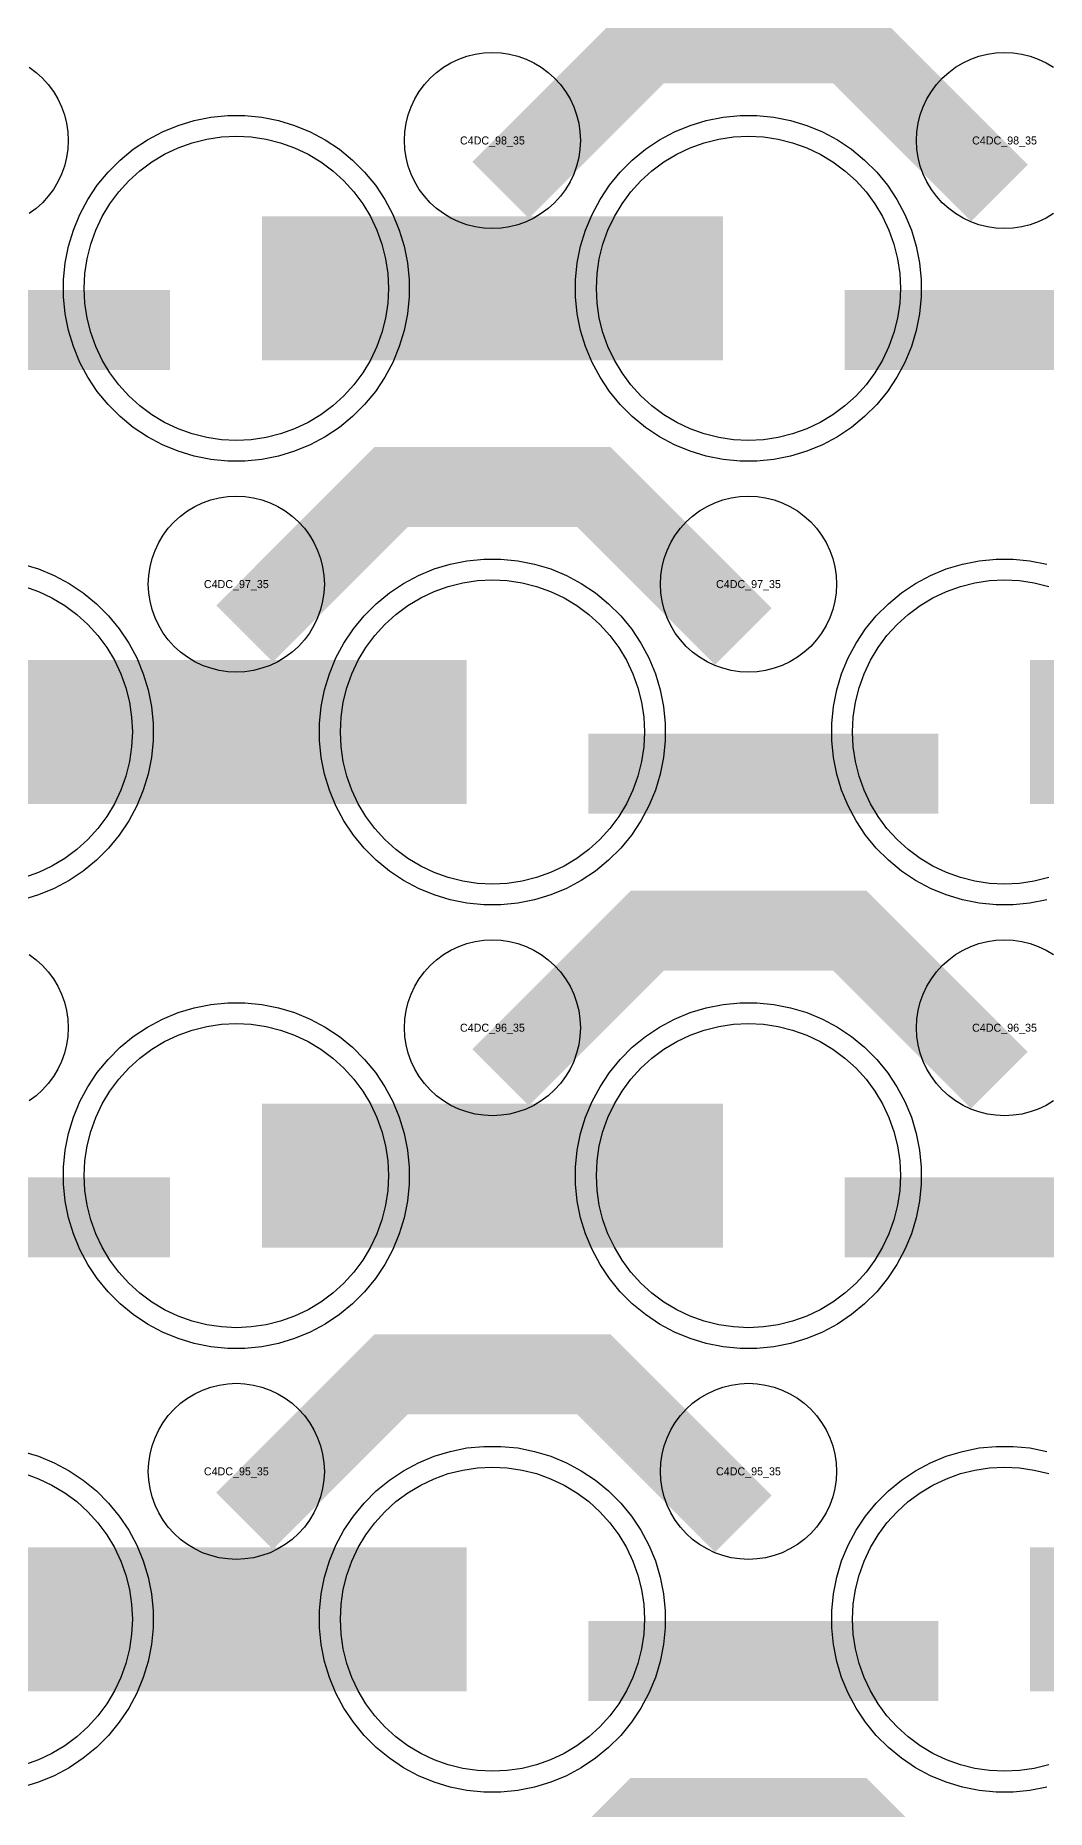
# Model space of a CAD drawing. Extents: x -11880 to 11880, y -14992 to 14992.
# Drawn here: x -863 to -547, y -1735 to -1181 of the extents above; entities that cross this region are included whole.
import ezdxf
from ezdxf.enums import TextEntityAlignment as Align

# ---------------------------------------------------------------- set-up
doc = ezdxf.new("R2010")
doc.units = 0
doc.header["$MEASUREMENT"] = 0
for name, color, linetype in [('GDS_775_DT_237', 138, 'CONTINUOUS'), ('RDL1_FS', 34, 'CONTINUOUS'), ('RDL_BS', 160, 'CONTINUOUS')]:
    doc.layers.add(name, color=color, linetype=linetype)

msp = doc.modelspace()

# ---------------------------------------------------------------- linework, layer by layer
at = {"layer": 'RDL1_FS'}
for points in [[(-800, -1307.794), (-804.657, -1307.565), (-809.268, -1306.881), (-813.791, -1305.749), (-818.181, -1304.177), (-822.395, -1302.185), (-826.395, -1299.787), (-830.14, -1297.009), (-833.594, -1293.879), (-836.724, -1290.425), (-839.502, -1286.68), (-841.9, -1282.68), (-843.892, -1278.466), (-845.464, -1274.076), (-846.596, -1269.553), (-847.28, -1264.942), (-847.509, -1260.285), (-847.28, -1255.628), (-846.596, -1251.017), (-845.464, -1246.494), (-843.892, -1242.104), (-841.9, -1237.89), (-839.502, -1233.89), (-836.724, -1230.145), (-833.594, -1226.691), (-830.14, -1223.561), (-826.395, -1220.783), (-822.395, -1218.385), (-818.181, -1216.393), (-813.791, -1214.821), (-809.268, -1213.689), (-804.657, -1213.005), (-800, -1212.776), (-795.343, -1213.005), (-790.732, -1213.689), (-786.209, -1214.821), (-781.819, -1216.393), (-777.605, -1218.385), (-773.605, -1220.783), (-769.86, -1223.561), (-766.406, -1226.691), (-763.276, -1230.145), (-760.498, -1233.89), (-758.1, -1237.89), (-756.108, -1242.104), (-754.536, -1246.494), (-753.404, -1251.017), (-752.72, -1255.628), (-752.491, -1260.285), (-752.72, -1264.942), (-753.404, -1269.553), (-754.536, -1274.076), (-756.108, -1278.466), (-758.1, -1282.68), (-760.498, -1286.68), (-763.276, -1290.425), (-766.406, -1293.879), (-769.86, -1297.009), (-773.605, -1299.787), (-777.605, -1302.185), (-781.819, -1304.177), (-786.209, -1305.749), (-790.732, -1306.881), (-795.343, -1307.565)], [(-640, -1307.794), (-644.657, -1307.565), (-649.268, -1306.881), (-653.791, -1305.749), (-658.181, -1304.177), (-662.395, -1302.185), (-666.395, -1299.787), (-670.14, -1297.009), (-673.594, -1293.879), (-676.724, -1290.425), (-679.502, -1286.68), (-681.9, -1282.68), (-683.892, -1278.466), (-685.464, -1274.076), (-686.596, -1269.553), (-687.28, -1264.942), (-687.509, -1260.285), (-687.28, -1255.628), (-686.596, -1251.017), (-685.464, -1246.494), (-683.892, -1242.104), (-681.9, -1237.89), (-679.502, -1233.89), (-676.724, -1230.145), (-673.594, -1226.691), (-670.14, -1223.561), (-666.395, -1220.783), (-662.395, -1218.385), (-658.181, -1216.393), (-653.791, -1214.821), (-649.268, -1213.689), (-644.657, -1213.005), (-640, -1212.776), (-635.343, -1213.005), (-630.732, -1213.689), (-626.209, -1214.821), (-621.819, -1216.393), (-617.605, -1218.385), (-613.605, -1220.783), (-609.86, -1223.561), (-606.406, -1226.691), (-603.276, -1230.145), (-600.498, -1233.89), (-598.1, -1237.89), (-596.108, -1242.104), (-594.536, -1246.494), (-593.404, -1251.017), (-592.72, -1255.628), (-592.491, -1260.285), (-592.72, -1264.942), (-593.404, -1269.553), (-594.536, -1274.076), (-596.108, -1278.466), (-598.1, -1282.68), (-600.498, -1286.68), (-603.276, -1290.425), (-606.406, -1293.879), (-609.86, -1297.009), (-613.605, -1299.787), (-617.605, -1302.185), (-621.819, -1304.177), (-626.209, -1305.749), (-630.732, -1306.881), (-635.343, -1307.565)], [(-720, -1446.359), (-724.657, -1446.13), (-729.268, -1445.446), (-733.791, -1444.314), (-738.181, -1442.742), (-742.395, -1440.75), (-746.395, -1438.352), (-750.14, -1435.574), (-753.594, -1432.444), (-756.724, -1428.99), (-759.502, -1425.245), (-761.9, -1421.245), (-763.892, -1417.031), (-765.464, -1412.641), (-766.596, -1408.118), (-767.28, -1403.507), (-767.509, -1398.85), (-767.28, -1394.193), (-766.596, -1389.582), (-765.464, -1385.059), (-763.892, -1380.669), (-761.9, -1376.455), (-759.502, -1372.455), (-756.724, -1368.71), (-753.594, -1365.256), (-750.14, -1362.126), (-746.395, -1359.348), (-742.395, -1356.95), (-738.181, -1354.958), (-733.791, -1353.386), (-729.268, -1352.254), (-724.657, -1351.57), (-720, -1351.341), (-715.343, -1351.57), (-710.732, -1352.254), (-706.209, -1353.386), (-701.819, -1354.958), (-697.605, -1356.95), (-693.605, -1359.348), (-689.86, -1362.126), (-686.406, -1365.256), (-683.276, -1368.71), (-680.498, -1372.455), (-678.1, -1376.455), (-676.108, -1380.669), (-674.536, -1385.059), (-673.404, -1389.582), (-672.72, -1394.193), (-672.491, -1398.85), (-672.72, -1403.507), (-673.404, -1408.118), (-674.536, -1412.641), (-676.108, -1417.031), (-678.1, -1421.245), (-680.498, -1425.245), (-683.276, -1428.99), (-686.406, -1432.444), (-689.86, -1435.574), (-693.605, -1438.352), (-697.605, -1440.75), (-701.819, -1442.742), (-706.209, -1444.314), (-710.732, -1445.446), (-715.343, -1446.13)], [(-800, -1584.924), (-804.657, -1584.695), (-809.268, -1584.011), (-813.791, -1582.879), (-818.181, -1581.307), (-822.395, -1579.315), (-826.395, -1576.917), (-830.14, -1574.139), (-833.594, -1571.009), (-836.724, -1567.555), (-839.502, -1563.81), (-841.9, -1559.81), (-843.892, -1555.596), (-845.464, -1551.206), (-846.596, -1546.683), (-847.28, -1542.072), (-847.509, -1537.415), (-847.28, -1532.758), (-846.596, -1528.147), (-845.464, -1523.624), (-843.892, -1519.234), (-841.9, -1515.02), (-839.502, -1511.02), (-836.724, -1507.275), (-833.594, -1503.821), (-830.14, -1500.691), (-826.395, -1497.913), (-822.395, -1495.515), (-818.181, -1493.523), (-813.791, -1491.951), (-809.268, -1490.819), (-804.657, -1490.135), (-800, -1489.906), (-795.343, -1490.135), (-790.732, -1490.819), (-786.209, -1491.951), (-781.819, -1493.523), (-777.605, -1495.515), (-773.605, -1497.913), (-769.86, -1500.691), (-766.406, -1503.821), (-763.276, -1507.275), (-760.498, -1511.02), (-758.1, -1515.02), (-756.108, -1519.234), (-754.536, -1523.624), (-753.404, -1528.147), (-752.72, -1532.758), (-752.491, -1537.415), (-752.72, -1542.072), (-753.404, -1546.683), (-754.536, -1551.206), (-756.108, -1555.596), (-758.1, -1559.81), (-760.498, -1563.81), (-763.276, -1567.555), (-766.406, -1571.009), (-769.86, -1574.139), (-773.605, -1576.917), (-777.605, -1579.315), (-781.819, -1581.307), (-786.209, -1582.879), (-790.732, -1584.011), (-795.343, -1584.695)], [(-640, -1584.924), (-644.657, -1584.695), (-649.268, -1584.011), (-653.791, -1582.879), (-658.181, -1581.307), (-662.395, -1579.315), (-666.395, -1576.917), (-670.14, -1574.139), (-673.594, -1571.009), (-676.724, -1567.555), (-679.502, -1563.81), (-681.9, -1559.81), (-683.892, -1555.596), (-685.464, -1551.206), (-686.596, -1546.683), (-687.28, -1542.072), (-687.509, -1537.415), (-687.28, -1532.758), (-686.596, -1528.147), (-685.464, -1523.624), (-683.892, -1519.234), (-681.9, -1515.02), (-679.502, -1511.02), (-676.724, -1507.275), (-673.594, -1503.821), (-670.14, -1500.691), (-666.395, -1497.913), (-662.395, -1495.515), (-658.181, -1493.523), (-653.791, -1491.951), (-649.268, -1490.819), (-644.657, -1490.135), (-640, -1489.906), (-635.343, -1490.135), (-630.732, -1490.819), (-626.209, -1491.951), (-621.819, -1493.523), (-617.605, -1495.515), (-613.605, -1497.913), (-609.86, -1500.691), (-606.406, -1503.821), (-603.276, -1507.275), (-600.498, -1511.02), (-598.1, -1515.02), (-596.108, -1519.234), (-594.536, -1523.624), (-593.404, -1528.147), (-592.72, -1532.758), (-592.491, -1537.415), (-592.72, -1542.072), (-593.404, -1546.683), (-594.536, -1551.206), (-596.108, -1555.596), (-598.1, -1559.81), (-600.498, -1563.81), (-603.276, -1567.555), (-606.406, -1571.009), (-609.86, -1574.139), (-613.605, -1576.917), (-617.605, -1579.315), (-621.819, -1581.307), (-626.209, -1582.879), (-630.732, -1584.011), (-635.343, -1584.695)], [(-720, -1723.489), (-724.657, -1723.26), (-729.268, -1722.576), (-733.791, -1721.444), (-738.181, -1719.872), (-742.395, -1717.88), (-746.395, -1715.482), (-750.14, -1712.704), (-753.594, -1709.574), (-756.724, -1706.12), (-759.502, -1702.375), (-761.9, -1698.375), (-763.892, -1694.161), (-765.464, -1689.771), (-766.596, -1685.248), (-767.28, -1680.637), (-767.509, -1675.98), (-767.28, -1671.323), (-766.596, -1666.712), (-765.464, -1662.189), (-763.892, -1657.799), (-761.9, -1653.585), (-759.502, -1649.585), (-756.724, -1645.84), (-753.594, -1642.386), (-750.14, -1639.256), (-746.395, -1636.478), (-742.395, -1634.08), (-738.181, -1632.088), (-733.791, -1630.516), (-729.268, -1629.384), (-724.657, -1628.7), (-720, -1628.471), (-715.343, -1628.7), (-710.732, -1629.384), (-706.209, -1630.516), (-701.819, -1632.088), (-697.605, -1634.08), (-693.605, -1636.478), (-689.86, -1639.256), (-686.406, -1642.386), (-683.276, -1645.84), (-680.498, -1649.585), (-678.1, -1653.585), (-676.108, -1657.799), (-674.536, -1662.189), (-673.404, -1666.712), (-672.72, -1671.323), (-672.491, -1675.98), (-672.72, -1680.637), (-673.404, -1685.248), (-674.536, -1689.771), (-676.108, -1694.161), (-678.1, -1698.375), (-680.498, -1702.375), (-683.276, -1706.12), (-686.406, -1709.574), (-689.86, -1712.704), (-693.605, -1715.482), (-697.605, -1717.88), (-701.819, -1719.872), (-706.209, -1721.444), (-710.732, -1722.576), (-715.343, -1723.26)]]:
    msp.add_lwpolyline(points, close=True, dxfattribs=at)
for points in [[(-791.998, -1260.285, 45, 45, 0), (-719.998, -1260.285, 45, 45, 0)], [(-719.998, -1260.285, 45, 45, 0), (-647.998, -1260.285, 45, 45, 0)], [(-871.998, -1398.85, 45, 45, 0), (-799.998, -1398.85, 45, 45, 0)], [(-799.998, -1398.85, 45, 45, 0), (-727.998, -1398.85, 45, 45, 0)], [(-551.998, -1398.85, 45, 45, 0), (-479.998, -1398.85, 45, 45, 0)], [(-791.998, -1537.415, 45, 45, 0), (-719.998, -1537.415, 45, 45, 0)], [(-719.998, -1537.415, 45, 45, 0), (-647.998, -1537.415, 45, 45, 0)], [(-871.998, -1675.98, 45, 45, 0), (-799.998, -1675.98, 45, 45, 0)], [(-799.998, -1675.98, 45, 45, 0), (-727.998, -1675.98, 45, 45, 0)], [(-551.998, -1675.98, 45, 45, 0), (-479.998, -1675.98, 45, 45, 0)]]:
    msp.add_lwpolyline(points, format="xyseb", dxfattribs=at)
for points in [[(-546.209, -1444.314), (-550.732, -1445.446), (-555.343, -1446.13), (-560, -1446.359), (-564.657, -1446.13), (-569.268, -1445.446), (-573.791, -1444.314), (-578.181, -1442.742), (-582.395, -1440.75), (-586.395, -1438.352), (-590.14, -1435.574), (-593.594, -1432.444), (-596.724, -1428.99), (-599.502, -1425.245), (-601.9, -1421.245), (-603.892, -1417.031), (-605.464, -1412.641), (-606.596, -1408.118), (-607.28, -1403.507), (-607.509, -1398.85), (-607.28, -1394.193), (-606.596, -1389.582), (-605.464, -1385.059), (-603.892, -1380.669), (-601.9, -1376.455), (-599.502, -1372.455), (-596.724, -1368.71), (-593.594, -1365.256), (-590.14, -1362.126), (-586.395, -1359.348), (-582.395, -1356.95), (-578.181, -1354.958), (-573.791, -1353.386), (-569.268, -1352.254), (-564.657, -1351.57), (-560, -1351.341), (-555.343, -1351.57), (-550.732, -1352.254), (-546.209, -1353.386)], [(-866.209, -1353.386), (-861.819, -1354.958), (-857.605, -1356.95), (-853.605, -1359.348), (-849.86, -1362.126), (-846.406, -1365.256), (-843.276, -1368.71), (-840.498, -1372.455), (-838.1, -1376.455), (-836.108, -1380.669), (-834.536, -1385.059), (-833.404, -1389.582), (-832.72, -1394.193), (-832.491, -1398.85), (-832.72, -1403.507), (-833.404, -1408.118), (-834.536, -1412.641), (-836.108, -1417.031), (-838.1, -1421.245), (-840.498, -1425.245), (-843.276, -1428.99), (-846.406, -1432.444), (-849.86, -1435.574), (-853.605, -1438.352), (-857.605, -1440.75), (-861.819, -1442.742), (-866.209, -1444.314)], [(-546.209, -1721.444), (-550.732, -1722.576), (-555.343, -1723.26), (-560, -1723.489), (-564.657, -1723.26), (-569.268, -1722.576), (-573.791, -1721.444), (-578.181, -1719.872), (-582.395, -1717.88), (-586.395, -1715.482), (-590.14, -1712.704), (-593.594, -1709.574), (-596.724, -1706.12), (-599.502, -1702.375), (-601.9, -1698.375), (-603.892, -1694.161), (-605.464, -1689.771), (-606.596, -1685.248), (-607.28, -1680.637), (-607.509, -1675.98), (-607.28, -1671.323), (-606.596, -1666.712), (-605.464, -1662.189), (-603.892, -1657.799), (-601.9, -1653.585), (-599.502, -1649.585), (-596.724, -1645.84), (-593.594, -1642.386), (-590.14, -1639.256), (-586.395, -1636.478), (-582.395, -1634.08), (-578.181, -1632.088), (-573.791, -1630.516), (-569.268, -1629.384), (-564.657, -1628.7), (-560, -1628.471), (-555.343, -1628.7), (-550.732, -1629.384), (-546.209, -1630.516)], [(-866.209, -1630.516), (-861.819, -1632.088), (-857.605, -1634.08), (-853.605, -1636.478), (-849.86, -1639.256), (-846.406, -1642.386), (-843.276, -1645.84), (-840.498, -1649.585), (-838.1, -1653.585), (-836.108, -1657.799), (-834.536, -1662.189), (-833.404, -1666.712), (-832.72, -1671.323), (-832.491, -1675.98), (-832.72, -1680.637), (-833.404, -1685.248), (-834.536, -1689.771), (-836.108, -1694.161), (-838.1, -1698.375), (-840.498, -1702.375), (-843.276, -1706.12), (-846.406, -1709.574), (-849.86, -1712.704), (-853.605, -1715.482), (-857.605, -1717.88), (-861.819, -1719.872), (-866.209, -1721.444)]]:
    msp.add_lwpolyline(points, dxfattribs=at)
at = {"layer": 'RDL_BS'}
for points in [[(-717.438, -1229.599, 25, 25, 0), (-671.623, -1183.784, 25, 25, 0), (-638.07, -1183.784, 25, 25, 0)], [(-561.599, -1230.498, 25, 25, 0), (-608.313, -1183.784, 25, 25, 0), (-638.071, -1183.784, 25, 25, 0)], [(-929.984, -1273.298, 25, 25, 0), (-820.719, -1273.298, 25, 25, 0)], [(-609.984, -1273.298, 25, 25, 0), (-500.719, -1273.298, 25, 25, 0)], [(-797.438, -1368.164, 25, 25, 0), (-751.623, -1322.349, 25, 25, 0), (-718.07, -1322.349, 25, 25, 0)], [(-641.599, -1369.063, 25, 25, 0), (-688.313, -1322.349, 25, 25, 0), (-718.071, -1322.349, 25, 25, 0)], [(-689.984, -1411.863, 25, 25, 0), (-580.719, -1411.863, 25, 25, 0)], [(-717.438, -1506.729, 25, 25, 0), (-671.623, -1460.914, 25, 25, 0), (-638.07, -1460.914, 25, 25, 0)], [(-561.599, -1507.628, 25, 25, 0), (-608.313, -1460.914, 25, 25, 0), (-638.071, -1460.914, 25, 25, 0)], [(-929.984, -1550.428, 25, 25, 0), (-820.719, -1550.428, 25, 25, 0)], [(-609.984, -1550.428, 25, 25, 0), (-500.719, -1550.428, 25, 25, 0)], [(-797.438, -1645.294, 25, 25, 0), (-751.623, -1599.479, 25, 25, 0), (-718.07, -1599.479, 25, 25, 0)], [(-641.599, -1646.193, 25, 25, 0), (-688.313, -1599.479, 25, 25, 0), (-718.071, -1599.479, 25, 25, 0)], [(-689.984, -1688.993, 25, 25, 0), (-580.719, -1688.993, 25, 25, 0)], [(-717.438, -1783.854, 25, 25, 0), (-671.623, -1738.039, 25, 25, 0), (-638.07, -1738.039, 25, 25, 0)], [(-561.599, -1784.753, 25, 25, 0), (-608.313, -1738.039, 25, 25, 0), (-638.071, -1738.039, 25, 25, 0)]]:
    msp.add_lwpolyline(points, format="xyseb", dxfattribs=at)
for points in [[(-864.72, -1191.24), (-862.557, -1192.843), (-860.558, -1194.655), (-858.746, -1196.654), (-857.143, -1198.817), (-855.75, -1201.141), (-854.598, -1203.578), (-853.691, -1206.113), (-853.034, -1208.732), (-852.638, -1211.404), (-852.506, -1214.097), (-852.638, -1216.79), (-853.034, -1219.462), (-853.691, -1222.081), (-854.598, -1224.616), (-855.75, -1227.053), (-857.143, -1229.377), (-858.746, -1231.54), (-860.558, -1233.539), (-862.557, -1235.351), (-864.72, -1236.954)], [(-544.72, -1236.954), (-547.044, -1238.347), (-549.481, -1239.499), (-552.016, -1240.406), (-554.635, -1241.063), (-557.307, -1241.459), (-560, -1241.591), (-562.693, -1241.459), (-565.365, -1241.063), (-567.984, -1240.406), (-570.519, -1239.499), (-572.956, -1238.347), (-575.28, -1236.954), (-577.443, -1235.351), (-579.442, -1233.539), (-581.254, -1231.54), (-582.857, -1229.377), (-584.25, -1227.053), (-585.402, -1224.616), (-586.309, -1222.081), (-586.966, -1219.462), (-587.362, -1216.79), (-587.494, -1214.097), (-587.362, -1211.404), (-586.966, -1208.732), (-586.309, -1206.113), (-585.402, -1203.578), (-584.25, -1201.141), (-582.857, -1198.817), (-581.254, -1196.654), (-579.442, -1194.655), (-577.443, -1192.843), (-575.28, -1191.24), (-572.956, -1189.847), (-570.519, -1188.695), (-567.984, -1187.788), (-565.365, -1187.131), (-562.693, -1186.735), (-560, -1186.603), (-557.307, -1186.735), (-554.635, -1187.131), (-552.016, -1187.788), (-549.481, -1188.695), (-547.044, -1189.847), (-544.72, -1191.24)], [(-866.835, -1346.413), (-861.795, -1347.944), (-856.885, -1349.975), (-852.223, -1352.467), (-847.809, -1355.414), (-843.708, -1358.776), (-839.926, -1362.558), (-836.564, -1366.659), (-833.617, -1371.073), (-831.125, -1375.735), (-829.094, -1380.645), (-827.563, -1385.685), (-826.517, -1390.912), (-826, -1396.206), (-826, -1401.494), (-826.517, -1406.788), (-827.563, -1412.015), (-829.094, -1417.055), (-831.125, -1421.965), (-833.617, -1426.627), (-836.564, -1431.041), (-839.926, -1435.142), (-843.708, -1438.924), (-847.809, -1442.286), (-852.223, -1445.233), (-856.885, -1447.725), (-861.795, -1449.756), (-866.835, -1451.287)], [(-546.835, -1451.287), (-552.062, -1452.333), (-557.356, -1452.85), (-562.644, -1452.85), (-567.938, -1452.333), (-573.165, -1451.287), (-578.205, -1449.756), (-583.115, -1447.725), (-587.777, -1445.233), (-592.191, -1442.286), (-596.292, -1438.924), (-600.074, -1435.142), (-603.436, -1431.041), (-606.383, -1426.627), (-608.875, -1421.965), (-610.906, -1417.055), (-612.437, -1412.015), (-613.483, -1406.788), (-614, -1401.494), (-614, -1396.206), (-613.483, -1390.912), (-612.437, -1385.685), (-610.906, -1380.645), (-608.875, -1375.735), (-606.383, -1371.073), (-603.436, -1366.659), (-600.074, -1362.558), (-596.292, -1358.776), (-592.191, -1355.414), (-587.777, -1352.467), (-583.115, -1349.975), (-578.205, -1347.944), (-573.165, -1346.413), (-567.938, -1345.367), (-562.644, -1344.85), (-557.356, -1344.85), (-552.062, -1345.367), (-546.835, -1346.413)], [(-864.72, -1468.37), (-862.557, -1469.973), (-860.558, -1471.785), (-858.746, -1473.784), (-857.143, -1475.947), (-855.75, -1478.271), (-854.598, -1480.708), (-853.691, -1483.243), (-853.034, -1485.862), (-852.638, -1488.534), (-852.506, -1491.227), (-852.638, -1493.92), (-853.034, -1496.592), (-853.691, -1499.211), (-854.598, -1501.746), (-855.75, -1504.183), (-857.143, -1506.507), (-858.746, -1508.67), (-860.558, -1510.669), (-862.557, -1512.481), (-864.72, -1514.084)], [(-544.72, -1514.084), (-547.044, -1515.477), (-549.481, -1516.629), (-552.016, -1517.536), (-554.635, -1518.193), (-557.307, -1518.589), (-560, -1518.721), (-562.693, -1518.589), (-565.365, -1518.193), (-567.984, -1517.536), (-570.519, -1516.629), (-572.956, -1515.477), (-575.28, -1514.084), (-577.443, -1512.481), (-579.442, -1510.669), (-581.254, -1508.67), (-582.857, -1506.507), (-584.25, -1504.183), (-585.402, -1501.746), (-586.309, -1499.211), (-586.966, -1496.592), (-587.362, -1493.92), (-587.494, -1491.227), (-587.362, -1488.534), (-586.966, -1485.862), (-586.309, -1483.243), (-585.402, -1480.708), (-584.25, -1478.271), (-582.857, -1475.947), (-581.254, -1473.784), (-579.442, -1471.785), (-577.443, -1469.973), (-575.28, -1468.37), (-572.956, -1466.977), (-570.519, -1465.825), (-567.984, -1464.918), (-565.365, -1464.261), (-562.693, -1463.865), (-560, -1463.733), (-557.307, -1463.865), (-554.635, -1464.261), (-552.016, -1464.918), (-549.481, -1465.825), (-547.044, -1466.977), (-544.72, -1468.37)], [(-866.835, -1623.543), (-861.795, -1625.074), (-856.885, -1627.105), (-852.223, -1629.597), (-847.809, -1632.544), (-843.708, -1635.906), (-839.926, -1639.688), (-836.564, -1643.789), (-833.617, -1648.203), (-831.125, -1652.865), (-829.094, -1657.775), (-827.563, -1662.815), (-826.517, -1668.042), (-826, -1673.336), (-826, -1678.624), (-826.517, -1683.918), (-827.563, -1689.145), (-829.094, -1694.185), (-831.125, -1699.095), (-833.617, -1703.757), (-836.564, -1708.171), (-839.926, -1712.272), (-843.708, -1716.054), (-847.809, -1719.416), (-852.223, -1722.363), (-856.885, -1724.855), (-861.795, -1726.886), (-866.835, -1728.417)], [(-546.835, -1728.417), (-552.062, -1729.463), (-557.356, -1729.98), (-562.644, -1729.98), (-567.938, -1729.463), (-573.165, -1728.417), (-578.205, -1726.886), (-583.115, -1724.855), (-587.777, -1722.363), (-592.191, -1719.416), (-596.292, -1716.054), (-600.074, -1712.272), (-603.436, -1708.171), (-606.383, -1703.757), (-608.875, -1699.095), (-610.906, -1694.185), (-612.437, -1689.145), (-613.483, -1683.918), (-614, -1678.624), (-614, -1673.336), (-613.483, -1668.042), (-612.437, -1662.815), (-610.906, -1657.775), (-608.875, -1652.865), (-606.383, -1648.203), (-603.436, -1643.789), (-600.074, -1639.688), (-596.292, -1635.906), (-592.191, -1632.544), (-587.777, -1629.597), (-583.115, -1627.105), (-578.205, -1625.074), (-573.165, -1623.543), (-567.938, -1622.497), (-562.644, -1621.98), (-557.356, -1621.98), (-552.062, -1622.497), (-546.835, -1623.543)]]:
    msp.add_lwpolyline(points, dxfattribs=at)
for points in [[(-720, -1241.591), (-722.693, -1241.459), (-725.365, -1241.063), (-727.984, -1240.406), (-730.519, -1239.499), (-732.956, -1238.347), (-735.28, -1236.954), (-737.443, -1235.351), (-739.442, -1233.539), (-741.254, -1231.54), (-742.857, -1229.377), (-744.25, -1227.053), (-745.402, -1224.616), (-746.309, -1222.081), (-746.966, -1219.462), (-747.362, -1216.79), (-747.494, -1214.097), (-747.362, -1211.404), (-746.966, -1208.732), (-746.309, -1206.113), (-745.402, -1203.578), (-744.25, -1201.141), (-742.857, -1198.817), (-741.254, -1196.654), (-739.442, -1194.655), (-737.443, -1192.843), (-735.28, -1191.24), (-732.956, -1189.847), (-730.519, -1188.695), (-727.984, -1187.788), (-725.365, -1187.131), (-722.693, -1186.735), (-720, -1186.603), (-717.307, -1186.735), (-714.635, -1187.131), (-712.016, -1187.788), (-709.481, -1188.695), (-707.044, -1189.847), (-704.72, -1191.24), (-702.557, -1192.843), (-700.558, -1194.655), (-698.746, -1196.654), (-697.143, -1198.817), (-695.75, -1201.141), (-694.598, -1203.578), (-693.691, -1206.113), (-693.034, -1208.732), (-692.638, -1211.404), (-692.506, -1214.097), (-692.638, -1216.79), (-693.034, -1219.462), (-693.691, -1222.081), (-694.598, -1224.616), (-695.75, -1227.053), (-697.143, -1229.377), (-698.746, -1231.54), (-700.558, -1233.539), (-702.557, -1235.351), (-704.72, -1236.954), (-707.044, -1238.347), (-709.481, -1239.499), (-712.016, -1240.406), (-714.635, -1241.063), (-717.307, -1241.459)], [(-802.644, -1314.285), (-807.938, -1313.768), (-813.165, -1312.722), (-818.205, -1311.191), (-823.115, -1309.16), (-827.777, -1306.668), (-832.191, -1303.721), (-836.292, -1300.359), (-840.074, -1296.577), (-843.436, -1292.476), (-846.383, -1288.062), (-848.875, -1283.4), (-850.906, -1278.49), (-852.437, -1273.45), (-853.483, -1268.223), (-854, -1262.929), (-854, -1257.641), (-853.483, -1252.347), (-852.437, -1247.12), (-850.906, -1242.08), (-848.875, -1237.17), (-846.383, -1232.508), (-843.436, -1228.094), (-840.074, -1223.993), (-836.292, -1220.211), (-832.191, -1216.849), (-827.777, -1213.902), (-823.115, -1211.41), (-818.205, -1209.379), (-813.165, -1207.848), (-807.938, -1206.802), (-802.644, -1206.285), (-797.356, -1206.285), (-792.062, -1206.802), (-786.835, -1207.848), (-781.795, -1209.379), (-776.885, -1211.41), (-772.223, -1213.902), (-767.809, -1216.849), (-763.708, -1220.211), (-759.926, -1223.993), (-756.564, -1228.094), (-753.617, -1232.508), (-751.125, -1237.17), (-749.094, -1242.08), (-747.563, -1247.12), (-746.517, -1252.347), (-746, -1257.641), (-746, -1262.929), (-746.517, -1268.223), (-747.563, -1273.45), (-749.094, -1278.49), (-751.125, -1283.4), (-753.617, -1288.062), (-756.564, -1292.476), (-759.926, -1296.577), (-763.708, -1300.359), (-767.809, -1303.721), (-772.223, -1306.668), (-776.885, -1309.16), (-781.795, -1311.191), (-786.835, -1312.722), (-792.062, -1313.768), (-797.356, -1314.285)], [(-642.644, -1314.285), (-647.938, -1313.768), (-653.165, -1312.722), (-658.205, -1311.191), (-663.115, -1309.16), (-667.777, -1306.668), (-672.191, -1303.721), (-676.292, -1300.359), (-680.074, -1296.577), (-683.436, -1292.476), (-686.383, -1288.062), (-688.875, -1283.4), (-690.906, -1278.49), (-692.437, -1273.45), (-693.483, -1268.223), (-694, -1262.929), (-694, -1257.641), (-693.483, -1252.347), (-692.437, -1247.12), (-690.906, -1242.08), (-688.875, -1237.17), (-686.383, -1232.508), (-683.436, -1228.094), (-680.074, -1223.993), (-676.292, -1220.211), (-672.191, -1216.849), (-667.777, -1213.902), (-663.115, -1211.41), (-658.205, -1209.379), (-653.165, -1207.848), (-647.938, -1206.802), (-642.644, -1206.285), (-637.356, -1206.285), (-632.062, -1206.802), (-626.835, -1207.848), (-621.795, -1209.379), (-616.885, -1211.41), (-612.223, -1213.902), (-607.809, -1216.849), (-603.708, -1220.211), (-599.926, -1223.993), (-596.564, -1228.094), (-593.617, -1232.508), (-591.125, -1237.17), (-589.094, -1242.08), (-587.563, -1247.12), (-586.517, -1252.347), (-586, -1257.641), (-586, -1262.929), (-586.517, -1268.223), (-587.563, -1273.45), (-589.094, -1278.49), (-591.125, -1283.4), (-593.617, -1288.062), (-596.564, -1292.476), (-599.926, -1296.577), (-603.708, -1300.359), (-607.809, -1303.721), (-612.223, -1306.668), (-616.885, -1309.16), (-621.795, -1311.191), (-626.835, -1312.722), (-632.062, -1313.768), (-637.356, -1314.285)], [(-800, -1380.156), (-802.693, -1380.024), (-805.365, -1379.628), (-807.984, -1378.971), (-810.519, -1378.064), (-812.956, -1376.912), (-815.28, -1375.519), (-817.443, -1373.916), (-819.442, -1372.104), (-821.254, -1370.105), (-822.857, -1367.942), (-824.25, -1365.618), (-825.402, -1363.181), (-826.309, -1360.646), (-826.966, -1358.027), (-827.362, -1355.355), (-827.494, -1352.662), (-827.362, -1349.969), (-826.966, -1347.297), (-826.309, -1344.678), (-825.402, -1342.143), (-824.25, -1339.706), (-822.857, -1337.382), (-821.254, -1335.219), (-819.442, -1333.22), (-817.443, -1331.408), (-815.28, -1329.805), (-812.956, -1328.412), (-810.519, -1327.26), (-807.984, -1326.353), (-805.365, -1325.696), (-802.693, -1325.3), (-800, -1325.168), (-797.307, -1325.3), (-794.635, -1325.696), (-792.016, -1326.353), (-789.481, -1327.26), (-787.044, -1328.412), (-784.72, -1329.805), (-782.557, -1331.408), (-780.558, -1333.22), (-778.746, -1335.219), (-777.143, -1337.382), (-775.75, -1339.706), (-774.598, -1342.143), (-773.691, -1344.678), (-773.034, -1347.297), (-772.638, -1349.969), (-772.506, -1352.662), (-772.638, -1355.355), (-773.034, -1358.027), (-773.691, -1360.646), (-774.598, -1363.181), (-775.75, -1365.618), (-777.143, -1367.942), (-778.746, -1370.105), (-780.558, -1372.104), (-782.557, -1373.916), (-784.72, -1375.519), (-787.044, -1376.912), (-789.481, -1378.064), (-792.016, -1378.971), (-794.635, -1379.628), (-797.307, -1380.024)], [(-640, -1380.156), (-642.693, -1380.024), (-645.365, -1379.628), (-647.984, -1378.971), (-650.519, -1378.064), (-652.956, -1376.912), (-655.28, -1375.519), (-657.443, -1373.916), (-659.442, -1372.104), (-661.254, -1370.105), (-662.857, -1367.942), (-664.25, -1365.618), (-665.402, -1363.181), (-666.309, -1360.646), (-666.966, -1358.027), (-667.362, -1355.355), (-667.494, -1352.662), (-667.362, -1349.969), (-666.966, -1347.297), (-666.309, -1344.678), (-665.402, -1342.143), (-664.25, -1339.706), (-662.857, -1337.382), (-661.254, -1335.219), (-659.442, -1333.22), (-657.443, -1331.408), (-655.28, -1329.805), (-652.956, -1328.412), (-650.519, -1327.26), (-647.984, -1326.353), (-645.365, -1325.696), (-642.693, -1325.3), (-640, -1325.168), (-637.307, -1325.3), (-634.635, -1325.696), (-632.016, -1326.353), (-629.481, -1327.26), (-627.044, -1328.412), (-624.72, -1329.805), (-622.557, -1331.408), (-620.558, -1333.22), (-618.746, -1335.219), (-617.143, -1337.382), (-615.75, -1339.706), (-614.598, -1342.143), (-613.691, -1344.678), (-613.034, -1347.297), (-612.638, -1349.969), (-612.506, -1352.662), (-612.638, -1355.355), (-613.034, -1358.027), (-613.691, -1360.646), (-614.598, -1363.181), (-615.75, -1365.618), (-617.143, -1367.942), (-618.746, -1370.105), (-620.558, -1372.104), (-622.557, -1373.916), (-624.72, -1375.519), (-627.044, -1376.912), (-629.481, -1378.064), (-632.016, -1378.971), (-634.635, -1379.628), (-637.307, -1380.024)], [(-722.644, -1452.85), (-727.938, -1452.333), (-733.165, -1451.287), (-738.205, -1449.756), (-743.115, -1447.725), (-747.777, -1445.233), (-752.191, -1442.286), (-756.292, -1438.924), (-760.074, -1435.142), (-763.436, -1431.041), (-766.383, -1426.627), (-768.875, -1421.965), (-770.906, -1417.055), (-772.437, -1412.015), (-773.483, -1406.788), (-774, -1401.494), (-774, -1396.206), (-773.483, -1390.912), (-772.437, -1385.685), (-770.906, -1380.645), (-768.875, -1375.735), (-766.383, -1371.073), (-763.436, -1366.659), (-760.074, -1362.558), (-756.292, -1358.776), (-752.191, -1355.414), (-747.777, -1352.467), (-743.115, -1349.975), (-738.205, -1347.944), (-733.165, -1346.413), (-727.938, -1345.367), (-722.644, -1344.85), (-717.356, -1344.85), (-712.062, -1345.367), (-706.835, -1346.413), (-701.795, -1347.944), (-696.885, -1349.975), (-692.223, -1352.467), (-687.809, -1355.414), (-683.708, -1358.776), (-679.926, -1362.558), (-676.564, -1366.659), (-673.617, -1371.073), (-671.125, -1375.735), (-669.094, -1380.645), (-667.563, -1385.685), (-666.517, -1390.912), (-666, -1396.206), (-666, -1401.494), (-666.517, -1406.788), (-667.563, -1412.015), (-669.094, -1417.055), (-671.125, -1421.965), (-673.617, -1426.627), (-676.564, -1431.041), (-679.926, -1435.142), (-683.708, -1438.924), (-687.809, -1442.286), (-692.223, -1445.233), (-696.885, -1447.725), (-701.795, -1449.756), (-706.835, -1451.287), (-712.062, -1452.333), (-717.356, -1452.85)], [(-720, -1518.721), (-722.693, -1518.589), (-725.365, -1518.193), (-727.984, -1517.536), (-730.519, -1516.629), (-732.956, -1515.477), (-735.28, -1514.084), (-737.443, -1512.481), (-739.442, -1510.669), (-741.254, -1508.67), (-742.857, -1506.507), (-744.25, -1504.183), (-745.402, -1501.746), (-746.309, -1499.211), (-746.966, -1496.592), (-747.362, -1493.92), (-747.494, -1491.227), (-747.362, -1488.534), (-746.966, -1485.862), (-746.309, -1483.243), (-745.402, -1480.708), (-744.25, -1478.271), (-742.857, -1475.947), (-741.254, -1473.784), (-739.442, -1471.785), (-737.443, -1469.973), (-735.28, -1468.37), (-732.956, -1466.977), (-730.519, -1465.825), (-727.984, -1464.918), (-725.365, -1464.261), (-722.693, -1463.865), (-720, -1463.733), (-717.307, -1463.865), (-714.635, -1464.261), (-712.016, -1464.918), (-709.481, -1465.825), (-707.044, -1466.977), (-704.72, -1468.37), (-702.557, -1469.973), (-700.558, -1471.785), (-698.746, -1473.784), (-697.143, -1475.947), (-695.75, -1478.271), (-694.598, -1480.708), (-693.691, -1483.243), (-693.034, -1485.862), (-692.638, -1488.534), (-692.506, -1491.227), (-692.638, -1493.92), (-693.034, -1496.592), (-693.691, -1499.211), (-694.598, -1501.746), (-695.75, -1504.183), (-697.143, -1506.507), (-698.746, -1508.67), (-700.558, -1510.669), (-702.557, -1512.481), (-704.72, -1514.084), (-707.044, -1515.477), (-709.481, -1516.629), (-712.016, -1517.536), (-714.635, -1518.193), (-717.307, -1518.589)], [(-802.644, -1591.415), (-807.938, -1590.898), (-813.165, -1589.852), (-818.205, -1588.321), (-823.115, -1586.29), (-827.777, -1583.798), (-832.191, -1580.851), (-836.292, -1577.489), (-840.074, -1573.707), (-843.436, -1569.606), (-846.383, -1565.192), (-848.875, -1560.53), (-850.906, -1555.62), (-852.437, -1550.58), (-853.483, -1545.353), (-854, -1540.059), (-854, -1534.771), (-853.483, -1529.477), (-852.437, -1524.25), (-850.906, -1519.21), (-848.875, -1514.3), (-846.383, -1509.638), (-843.436, -1505.224), (-840.074, -1501.123), (-836.292, -1497.341), (-832.191, -1493.979), (-827.777, -1491.032), (-823.115, -1488.54), (-818.205, -1486.509), (-813.165, -1484.978), (-807.938, -1483.932), (-802.644, -1483.415), (-797.356, -1483.415), (-792.062, -1483.932), (-786.835, -1484.978), (-781.795, -1486.509), (-776.885, -1488.54), (-772.223, -1491.032), (-767.809, -1493.979), (-763.708, -1497.341), (-759.926, -1501.123), (-756.564, -1505.224), (-753.617, -1509.638), (-751.125, -1514.3), (-749.094, -1519.21), (-747.563, -1524.25), (-746.517, -1529.477), (-746, -1534.771), (-746, -1540.059), (-746.517, -1545.353), (-747.563, -1550.58), (-749.094, -1555.62), (-751.125, -1560.53), (-753.617, -1565.192), (-756.564, -1569.606), (-759.926, -1573.707), (-763.708, -1577.489), (-767.809, -1580.851), (-772.223, -1583.798), (-776.885, -1586.29), (-781.795, -1588.321), (-786.835, -1589.852), (-792.062, -1590.898), (-797.356, -1591.415)], [(-642.644, -1591.415), (-647.938, -1590.898), (-653.165, -1589.852), (-658.205, -1588.321), (-663.115, -1586.29), (-667.777, -1583.798), (-672.191, -1580.851), (-676.292, -1577.489), (-680.074, -1573.707), (-683.436, -1569.606), (-686.383, -1565.192), (-688.875, -1560.53), (-690.906, -1555.62), (-692.437, -1550.58), (-693.483, -1545.353), (-694, -1540.059), (-694, -1534.771), (-693.483, -1529.477), (-692.437, -1524.25), (-690.906, -1519.21), (-688.875, -1514.3), (-686.383, -1509.638), (-683.436, -1505.224), (-680.074, -1501.123), (-676.292, -1497.341), (-672.191, -1493.979), (-667.777, -1491.032), (-663.115, -1488.54), (-658.205, -1486.509), (-653.165, -1484.978), (-647.938, -1483.932), (-642.644, -1483.415), (-637.356, -1483.415), (-632.062, -1483.932), (-626.835, -1484.978), (-621.795, -1486.509), (-616.885, -1488.54), (-612.223, -1491.032), (-607.809, -1493.979), (-603.708, -1497.341), (-599.926, -1501.123), (-596.564, -1505.224), (-593.617, -1509.638), (-591.125, -1514.3), (-589.094, -1519.21), (-587.563, -1524.25), (-586.517, -1529.477), (-586, -1534.771), (-586, -1540.059), (-586.517, -1545.353), (-587.563, -1550.58), (-589.094, -1555.62), (-591.125, -1560.53), (-593.617, -1565.192), (-596.564, -1569.606), (-599.926, -1573.707), (-603.708, -1577.489), (-607.809, -1580.851), (-612.223, -1583.798), (-616.885, -1586.29), (-621.795, -1588.321), (-626.835, -1589.852), (-632.062, -1590.898), (-637.356, -1591.415)], [(-800, -1657.286), (-802.693, -1657.154), (-805.365, -1656.758), (-807.984, -1656.101), (-810.519, -1655.194), (-812.956, -1654.042), (-815.28, -1652.649), (-817.443, -1651.046), (-819.442, -1649.234), (-821.254, -1647.235), (-822.857, -1645.072), (-824.25, -1642.748), (-825.402, -1640.311), (-826.309, -1637.776), (-826.966, -1635.157), (-827.362, -1632.485), (-827.494, -1629.792), (-827.362, -1627.099), (-826.966, -1624.427), (-826.309, -1621.808), (-825.402, -1619.273), (-824.25, -1616.836), (-822.857, -1614.512), (-821.254, -1612.349), (-819.442, -1610.35), (-817.443, -1608.538), (-815.28, -1606.935), (-812.956, -1605.542), (-810.519, -1604.39), (-807.984, -1603.483), (-805.365, -1602.826), (-802.693, -1602.43), (-800, -1602.298), (-797.307, -1602.43), (-794.635, -1602.826), (-792.016, -1603.483), (-789.481, -1604.39), (-787.044, -1605.542), (-784.72, -1606.935), (-782.557, -1608.538), (-780.558, -1610.35), (-778.746, -1612.349), (-777.143, -1614.512), (-775.75, -1616.836), (-774.598, -1619.273), (-773.691, -1621.808), (-773.034, -1624.427), (-772.638, -1627.099), (-772.506, -1629.792), (-772.638, -1632.485), (-773.034, -1635.157), (-773.691, -1637.776), (-774.598, -1640.311), (-775.75, -1642.748), (-777.143, -1645.072), (-778.746, -1647.235), (-780.558, -1649.234), (-782.557, -1651.046), (-784.72, -1652.649), (-787.044, -1654.042), (-789.481, -1655.194), (-792.016, -1656.101), (-794.635, -1656.758), (-797.307, -1657.154)], [(-640, -1657.286), (-642.693, -1657.154), (-645.365, -1656.758), (-647.984, -1656.101), (-650.519, -1655.194), (-652.956, -1654.042), (-655.28, -1652.649), (-657.443, -1651.046), (-659.442, -1649.234), (-661.254, -1647.235), (-662.857, -1645.072), (-664.25, -1642.748), (-665.402, -1640.311), (-666.309, -1637.776), (-666.966, -1635.157), (-667.362, -1632.485), (-667.494, -1629.792), (-667.362, -1627.099), (-666.966, -1624.427), (-666.309, -1621.808), (-665.402, -1619.273), (-664.25, -1616.836), (-662.857, -1614.512), (-661.254, -1612.349), (-659.442, -1610.35), (-657.443, -1608.538), (-655.28, -1606.935), (-652.956, -1605.542), (-650.519, -1604.39), (-647.984, -1603.483), (-645.365, -1602.826), (-642.693, -1602.43), (-640, -1602.298), (-637.307, -1602.43), (-634.635, -1602.826), (-632.016, -1603.483), (-629.481, -1604.39), (-627.044, -1605.542), (-624.72, -1606.935), (-622.557, -1608.538), (-620.558, -1610.35), (-618.746, -1612.349), (-617.143, -1614.512), (-615.75, -1616.836), (-614.598, -1619.273), (-613.691, -1621.808), (-613.034, -1624.427), (-612.638, -1627.099), (-612.506, -1629.792), (-612.638, -1632.485), (-613.034, -1635.157), (-613.691, -1637.776), (-614.598, -1640.311), (-615.75, -1642.748), (-617.143, -1645.072), (-618.746, -1647.235), (-620.558, -1649.234), (-622.557, -1651.046), (-624.72, -1652.649), (-627.044, -1654.042), (-629.481, -1655.194), (-632.016, -1656.101), (-634.635, -1656.758), (-637.307, -1657.154)], [(-722.644, -1729.98), (-727.938, -1729.463), (-733.165, -1728.417), (-738.205, -1726.886), (-743.115, -1724.855), (-747.777, -1722.363), (-752.191, -1719.416), (-756.292, -1716.054), (-760.074, -1712.272), (-763.436, -1708.171), (-766.383, -1703.757), (-768.875, -1699.095), (-770.906, -1694.185), (-772.437, -1689.145), (-773.483, -1683.918), (-774, -1678.624), (-774, -1673.336), (-773.483, -1668.042), (-772.437, -1662.815), (-770.906, -1657.775), (-768.875, -1652.865), (-766.383, -1648.203), (-763.436, -1643.789), (-760.074, -1639.688), (-756.292, -1635.906), (-752.191, -1632.544), (-747.777, -1629.597), (-743.115, -1627.105), (-738.205, -1625.074), (-733.165, -1623.543), (-727.938, -1622.497), (-722.644, -1621.98), (-717.356, -1621.98), (-712.062, -1622.497), (-706.835, -1623.543), (-701.795, -1625.074), (-696.885, -1627.105), (-692.223, -1629.597), (-687.809, -1632.544), (-683.708, -1635.906), (-679.926, -1639.688), (-676.564, -1643.789), (-673.617, -1648.203), (-671.125, -1652.865), (-669.094, -1657.775), (-667.563, -1662.815), (-666.517, -1668.042), (-666, -1673.336), (-666, -1678.624), (-666.517, -1683.918), (-667.563, -1689.145), (-669.094, -1694.185), (-671.125, -1699.095), (-673.617, -1703.757), (-676.564, -1708.171), (-679.926, -1712.272), (-683.708, -1716.054), (-687.809, -1719.416), (-692.223, -1722.363), (-696.885, -1724.855), (-701.795, -1726.886), (-706.835, -1728.417), (-712.062, -1729.463), (-717.356, -1729.98)]]:
    msp.add_lwpolyline(points, close=True, dxfattribs=at)

# ---------------------------------------------------------------- texts
at = {"layer": 'GDS_775_DT_237'}
for s, p in [('C4DC_98_35', (-720, -1214.097)), ('C4DC_98_35', (-720, -1214.097)), ('C4DC_98_35', (-560, -1214.097)), ('C4DC_98_35', (-560, -1214.097)), ('C4DC_97_35', (-800, -1352.662)), ('C4DC_97_35', (-800, -1352.662)), ('C4DC_97_35', (-640, -1352.662)), ('C4DC_97_35', (-640, -1352.662)), ('C4DC_96_35', (-720, -1491.227)), ('C4DC_96_35', (-720, -1491.227)), ('C4DC_96_35', (-560, -1491.227)), ('C4DC_96_35', (-560, -1491.227)), ('C4DC_95_35', (-800, -1629.792)), ('C4DC_95_35', (-800, -1629.792)), ('C4DC_95_35', (-640, -1629.792)), ('C4DC_95_35', (-640, -1629.792))]:
    msp.add_text(s, height=2.5, dxfattribs=at).set_placement(p, align=Align.MIDDLE_CENTER)

doc.saveas('drawing.dxf')
